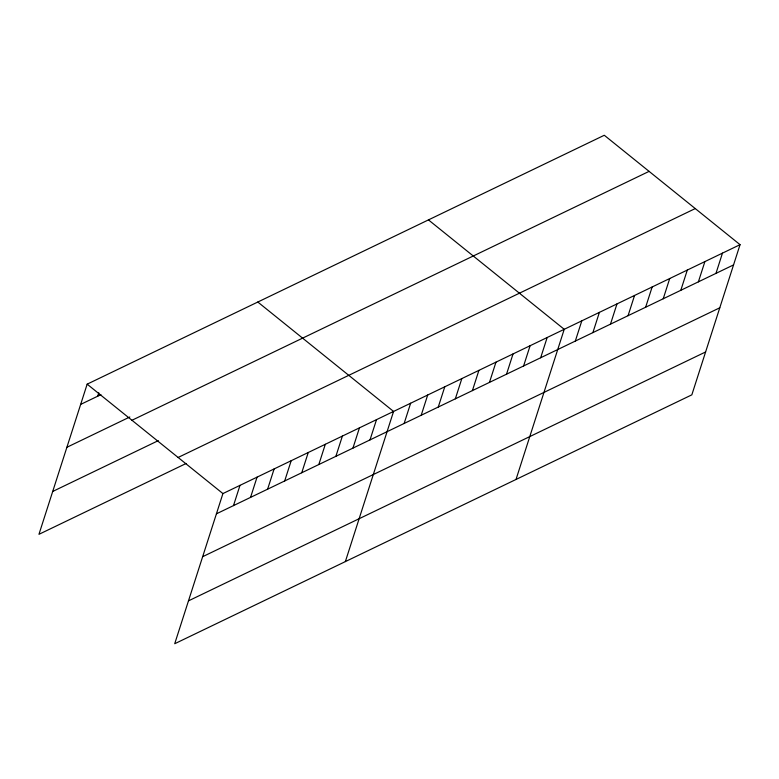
<?xml version="1.0" encoding="UTF-8"?>
<svg xmlns="http://www.w3.org/2000/svg" width="779" height="779" viewBox="0 0 779 779"><rect width="100%" height="100%" fill="white"/><g stroke="black" fill="none" stroke-linecap="round" stroke-linejoin="round"><path stroke-width="1.17" d="M740.05 244.674L222.921 493.574L174.71 643.736L691.84 394.836L740.05 244.674L604.29 135.264L87.16 384.164L38.95 534.326L186.142 463.476M97.726 396.199L98.806 392.82M233.486 505.61L239.99 485.366M250.556 497.392L257.051 477.147M267.616 489.183L274.12 468.939M284.686 480.964L291.18 460.72M301.746 472.756L308.25 452.511M318.815 464.537L325.31 444.293M335.876 456.328L342.38 436.084M352.945 448.11L359.44 427.866M370.006 439.901L376.51 419.657M345.36 561.591L393.57 411.439L257.81 302.028M404.135 423.474L410.64 403.23M421.205 415.256L427.7 395.011M438.265 407.047L444.77 386.803M455.335 398.829L461.84 378.584M472.405 390.62L478.9 370.376M489.465 382.401L495.97 362.157M506.535 374.193L513.03 353.948M523.595 365.974L530.1 345.73M540.665 357.765L547.16 337.521M516.019 479.455L564.23 329.303L428.46 219.892M575.311 341.085L581.806 320.841M592.887 332.623L599.392 312.379M610.473 324.161L616.978 303.917M628.059 315.699L634.554 295.455M645.635 307.238L652.14 286.993M663.221 298.776L669.716 278.531M680.807 290.314L687.302 270.07M698.383 281.852L704.888 261.608M715.969 273.39L722.464 253.136M80.656 404.408L100.929 394.661M66.897 447.282L129.82 416.989M131.963 420.271L649.092 171.37M52.719 491.452L158.303 440.632M178.118 457.468L695.248 208.577M216.426 513.819L733.545 264.918M202.657 556.693L719.786 307.793M188.479 600.862L705.608 351.962M87.16 384.164L222.921 493.574"/></g></svg>
